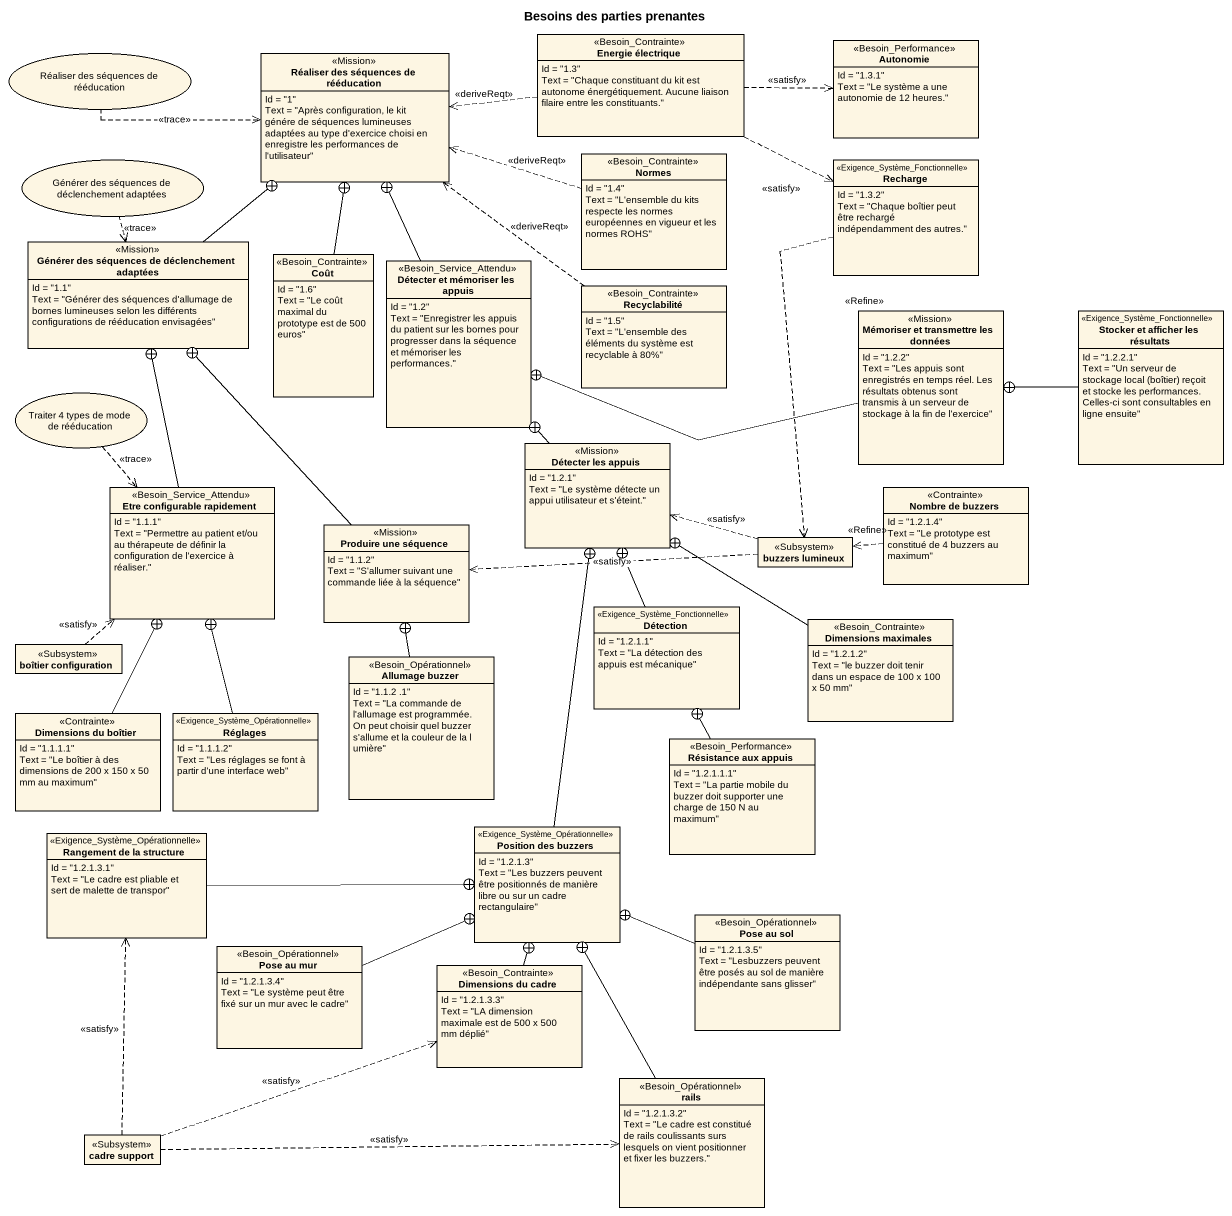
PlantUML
@startuml
title Besoins des parties prenantes
allowmixing
hide circle
hide empty members
usecase "Réaliser des séquences de rééducation" as Réaliser_des_séquences_de
class "Réaliser des séquences de rééducation" as Réaliser_des_séquences_de_2 <<Mission>> {
  Id = "1"
  Text = "Après configuration, le kit génére de séquences lumineuses adaptées au type d'exercice choisi en enregistre les performances de l'utilisateur"
}
class "Energie électrique" as Energie_électrique <<Besoin_Contrainte>> {
  Id = "1.3"
  Text = "Chaque constituant du kit est autonome énergétiquement. Aucune liaison filaire entre les constituants."
}
class Autonomie <<Besoin_Performance>> {
  Id = "1.3.1"
  Text = "Le système a une autonomie de 12 heures."
}
usecase "Générer des séquences de déclenchement adaptées" as Générer_des_séquences_de
class Normes <<Besoin_Contrainte>> {
  Id = "1.4"
  Text = "L'ensemble du kits respecte les normes européennes en vigueur et les normes ROHS"
}
class Recharge <<Exigence_Système_Fonctionnelle>> {
  Id = "1.3.2"
  Text = "Chaque boîtier peut être rechargé indépendamment des autres."
}
class "Générer des séquences de déclenchement adaptées" as Générer_des_séquences_de_2 <<Mission>> {
  Id = "1.1"
  Text = "Générer des séquences d'allumage de bornes lumineuses selon les différents configurations de rééducation envisagées"
}
class Coût <<Besoin_Contrainte>> {
  Id = "1.6"
  Text = "Le coût maximal du prototype est de 500 euros"
}
class "Détecter et mémoriser les appuis" as Détecter_et_mémoriser_les <<Besoin_Service_Attendu>> {
  Id = "1.2"
  Text = "Enregistrer les appuis du patient sur les bornes pour progresser dans la séquence et mémoriser les performances."
}
class Recyclabilité <<Besoin_Contrainte>> {
  Id = "1.5"
  Text = "L'ensemble des éléments du système est recyclable à 80%"
}
class "Mémoriser et transmettre les données" as Mémoriser_et_transmettre <<Mission>> {
  Id = "1.2.2"
  Text = "Les appuis sont enregistrés en temps réel. Les résultats obtenus sont transmis à un serveur de stockage à la fin de l'exercice"
}
class "Stocker et afficher les résultats" as Stocker_et_afficher_les <<Exigence_Système_Fonctionnelle>> {
  Id = "1.2.2.1"
  {field} Text = "Un serveur de stockage local (boîtier) reçoit et stocke les performances. Celles-ci sont consultables en ligne ensuite"
}
usecase "Traiter 4 types de mode de rééducation" as Traiter_4_types_de_mode_de
class "Détecter les appuis" as Détecter_les_appuis <<Mission>> {
  Id = "1.2.1"
  Text = "Le système détecte un appui utilisateur et s'éteint."
}
class "Etre configurable rapidement" as Etre_configurable_rapidement <<Besoin_Service_Attendu>> {
  Id = "1.1.1"
  Text = "Permettre au patient et/ou au thérapeute de définir la configuration de l'exercice à réaliser."
}
class "Nombre de buzzers" as Nombre_de_buzzers <<Contrainte>> {
  Id = "1.2.1.4"
  Text = "Le prototype est constitué de 4 buzzers au maximum"
}
class "Produire une séquence" as Produire_une_séquence <<Mission>> {
  Id = "1.1.2"
  Text = "S'allumer suivant une commande liée à la séquence"
}
class "buzzers lumineux" as buzzers_lumineux <<Subsystem>>
class Détection <<Exigence_Système_Fonctionnelle>> {
  Id = "1.2.1.1"
  Text = "La détection des appuis est mécanique"
}
class "Dimensions maximales" as Dimensions_maximales <<Besoin_Contrainte>> {
  Id = "1.2.1.2"
  Text = "le buzzer doit tenir dans un espace de 100 x 100 x 50 mm"
}
class "boîtier configuration" as boîtier_configuration <<Subsystem>>
class "Allumage buzzer" as Allumage_buzzer <<Besoin_Opérationnel>> {
  Id = "1.1.2 .1"
  Text = "La commande de l'allumage est programmée. On peut choisir quel buzzer s'allume et la couleur de la l umière"
}
class "Dimensions du boîtier" as Dimensions_du_boîtier <<Contrainte>> {
  Id = "1.1.1.1"
  Text = "Le boîtier à des dimensions de 200 x 150 x 50 mm au maximum"
}
class Réglages <<Exigence_Système_Opérationnelle>> {
  Id = "1.1.1.2"
  Text = "Les réglages se font à partir d'une interface web"
}
class "Résistance aux appuis" as Résistance_aux_appuis <<Besoin_Performance>> {
  Id = "1.2.1.1.1"
  Text = "La partie mobile du buzzer doit supporter une charge de 150 N au maximum"
}
class "Rangement de la structure" as Rangement_de_la_structure <<Exigence_Système_Opérationnelle>> {
  Id = "1.2.1.3.1"
  Text = "Le cadre est pliable et sert de malette de transpor"
}
class "Position des buzzers" as Position_des_buzzers <<Exigence_Système_Opérationnelle>> {
  Id = "1.2.1.3"
  Text = "Les buzzers peuvent être positionnés de manière libre ou sur un cadre rectangulaire"
}
class "Pose au sol" as Pose_au_sol <<Besoin_Opérationnel>> {
  Id = "1.2.1.3.5"
  Text = "Lesbuzzers peuvent être posés au sol de manière indépendante sans glisser"
}
class "Pose au mur" as Pose_au_mur <<Besoin_Opérationnel>> {
  Id = "1.2.1.3.4"
  Text = "Le système peut être fixé sur un mur avec le cadre"
}
class "Dimensions du cadre" as Dimensions_du_cadre <<Besoin_Contrainte>> {
  Id = "1.2.1.3.3"
  Text = "LA dimension maximale est de 500 x 500 mm déplié"
}
class rails <<Besoin_Opérationnel>> {
  Id = "1.2.1.3.2"
  Text = "Le cadre est constitué de rails coulissants surs lesquels on vient positionner et fixer les buzzers."
}
class "cadre support" as cadre_support <<Subsystem>>
Réaliser_des_séquences_de .right.> Réaliser_des_séquences_de_2 : <<trace>>
Energie_électrique .left.> Réaliser_des_séquences_de_2 : <<deriveReqt>>
Energie_électrique .right.> Autonomie : <<satisfy>>
Energie_électrique .right.> Recharge : <<satisfy>>
Générer_des_séquences_de ..> Générer_des_séquences_de_2 : <<trace>>
Normes .left.> Réaliser_des_séquences_de_2 : <<deriveReqt>>
Recharge ..> buzzers_lumineux : <<Refine>>
Générer_des_séquences_de_2 -up-+ Réaliser_des_séquences_de_2
Coût -up-+ Réaliser_des_séquences_de_2
Détecter_et_mémoriser_les -up-+ Réaliser_des_séquences_de_2
Recyclabilité .up.> Réaliser_des_séquences_de_2 : <<deriveReqt>>
Mémoriser_et_transmettre -left-+ Détecter_et_mémoriser_les
Stocker_et_afficher_les -left-+ Mémoriser_et_transmettre
Traiter_4_types_de_mode_de ..> Etre_configurable_rapidement : <<trace>>
Détecter_les_appuis -up-+ Détecter_et_mémoriser_les
Etre_configurable_rapidement -up-+ Générer_des_séquences_de_2
Nombre_de_buzzers .left.> buzzers_lumineux : <<Refine>>
Produire_une_séquence -up-+ Générer_des_séquences_de_2
buzzers_lumineux .left.> Détecter_les_appuis : <<satisfy>>
buzzers_lumineux .left.> Produire_une_séquence : <<satisfy>>
Détection -up-+ Détecter_les_appuis
Dimensions_maximales -up-+ Détecter_les_appuis
boîtier_configuration .up.> Etre_configurable_rapidement : <<satisfy>>
Allumage_buzzer -up-+ Produire_une_séquence
Dimensions_du_boîtier -up-+ Etre_configurable_rapidement
Réglages -up-+ Etre_configurable_rapidement
Résistance_aux_appuis -up-+ Détection
Rangement_de_la_structure -right-+ Position_des_buzzers
Position_des_buzzers -up-+ Détecter_les_appuis
Pose_au_sol -left-+ Position_des_buzzers
Pose_au_mur -right-+ Position_des_buzzers
Dimensions_du_cadre -up-+ Position_des_buzzers
rails -up-+ Position_des_buzzers
cadre_support .up.> Rangement_de_la_structure : <<satisfy>>
cadre_support .right.> Dimensions_du_cadre : <<satisfy>>
cadre_support .right.> rails : <<satisfy>>
@enduml
